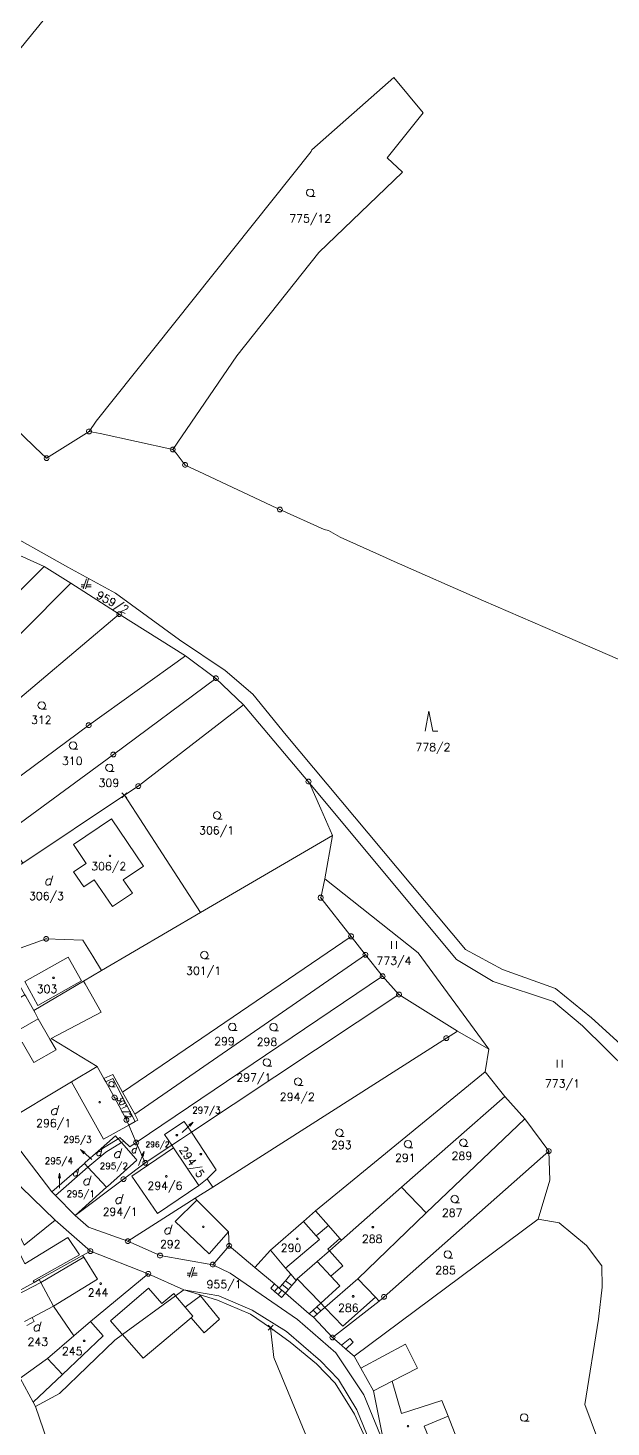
# Model space of a CAD drawing. Extents: x -443817 to 3, y -1171930 to -442383.
# Drawn here: x -443050.5 to -442934, y -1171011.7 to -1170732 of the extents above; entities that cross this region are included whole.
import ezdxf
from ezdxf.enums import TextEntityAlignment as Align

# ---------------------------------------------------------------- set-up
doc = ezdxf.new("R2010")
doc.units = 0
doc.header["$LTSCALE"] = 0.5
doc.header["$PDMODE"] = 3
doc.header["$PDSIZE"] = 0.5
for name, color, linetype, lineweight in [('KLADPAR', 7, 'Continuous', 0), ('ZAPPAR', 7, 'Continuous', 0), ('ZNACKY', 7, 'Continuous', 0), ('ZUOB', 7, 'Continuous', 0)]:
    doc.layers.add(name, color=color, linetype=linetype, lineweight=lineweight)
doc.styles.add('ROMANS', font='romans.shx', dxfattribs={"height": 0.2})

# ---------------------------------------------------------------- blocks, each defined once
blk = doc.blocks.new('$5')
at = {"color": 0}
blk.add_line((-0.12, 0), (0.12, 0), dxfattribs=at)
at = {"color": 0, "flags": 128}
blk.add_lwpolyline([(0.15, 0.48), (0.4, 0.3), (0.5, 0.01), (0.4, -0.28), (0.15, -0.46), (-0.16, -0.46), (-0.41, -0.28), (-0.51, 0.01), (-0.41, 0.3), (-0.16, 0.48), (0.15, 0.48)], dxfattribs=at)
blk = doc.blocks.new('$431')
at = {"color": 0}
blk.add_line((0.63, 0.99), (0.9, 1.89), dxfattribs=at)
at = {"color": 0, "flags": 128}
blk.add_lwpolyline([(0.45, 0), (0.45, 0.27), (0.63, 0.99), (0.54, 1.17), (0.36, 1.26), (0.09, 1.26), (-0.18, 1.17), (-0.36, 0.99), (-0.54, 0.72), (-0.54, 0.36), (-0.45, 0.09), (-0.27, 0), (0, 0), (0.18, 0.09), (0.45, 0.27)], dxfattribs=at)
blk = doc.blocks.new('$45')
at = {"color": 0, "flags": 128}
blk.add_lwpolyline([(0.09, 0.15), (0.18, 0), (0.09, -0.15), (-0.09, -0.15), (-0.18, 0), (-0.09, 0.15), (0.09, 0.15)], dxfattribs=at)
blk = doc.blocks.new('$30')
at = {"color": 0, "flags": 128}
blk.add_lwpolyline([(0, 0), (-0.38, 0.1), (-0.65, 0.37), (-0.75, 0.74), (-0.65, 1.11), (-0.38, 1.38), (-0.01, 1.48), (0.36, 1.38), (0.63, 1.11), (0.73, 0.73), (0.63, 0.35), (0.36, 0.08), (-0.02, -0.02), (0.98, -0.02)], dxfattribs=at)
blk = doc.blocks.new('$489')
at = {"color": 0}
blk.add_line((-0.2, 2), (0, 3), dxfattribs=at)
at = {"color": 0, "flags": 128}
blk.add_lwpolyline([(0, 0), (0, 3), (0.2, 2)], dxfattribs=at)
blk = doc.blocks.new('$32')
at = {"color": 0}
for p, q in [((-0.5, 1.5), (-0.5, 0)), ((0.5, 0), (0.5, 1.5))]:
    blk.add_line(p, q, dxfattribs=at)
blk = doc.blocks.new('$34')
at = {"color": 0, "flags": 128}
blk.add_lwpolyline([(-0.75, 0), (0, 4), (0.75, 0), (1.75, 0)], dxfattribs=at)
blk = doc.blocks.new('$432')
at = {"color": 0}
for p, q in [((-0.32, 0.8), (-1, 0.8)), ((-1, 0.4), (-0.46, 0.4)), ((0.1, 2), (-0.6, 0)), ((-0.1, 0), (0.5, 2)), ((0.02, 0.4), (1, 0.4)), ((1, 0.8), (0.14, 0.8))]:
    blk.add_line(p, q, dxfattribs=at)

msp = doc.modelspace()

# ---------------------------------------------------------------- linework, layer by layer
at = {"layer": 'KLADPAR', "color": 7, "linetype": 'Continuous', "flags": 128}
for points in [[(-443043.77, -1170711.59), (-443036.92, -1170717.53), (-443054.19, -1170738.8), (-443061.15, -1170733.09), (-443060.2, -1170732), (-443048.71, -1170717.36), (-443045.6, -1170713.7), (-443043.77, -1170711.59)], [(-442993.76, -1170756.37), (-442977.34, -1170741.94), (-442971.53, -1170748.98), (-442978.68, -1170757.98), (-442975.64, -1170760.89), (-442992.35, -1170776.9), (-443008.71, -1170797.55), (-443021.53, -1170816.32), (-443036.07, -1170813.08), (-443038.28, -1170812.69), (-443036.84, -1170810.65), (-442993.87, -1170756.74), (-442993.76, -1170756.37)], [(-443047.21, -1170839.68), (-443065.52, -1170857.83), (-443073.11, -1170863.14), (-443082.48, -1170860.22), (-443069.43, -1170852.77), (-443052.87, -1170837.16), (-443047.21, -1170839.68)], [(-443041.91, -1170843.06), (-443061.71, -1170862.91), (-443071.36, -1170869.29), (-443071.78, -1170868.7), (-443073.81, -1170865.84), (-443073.11, -1170863.14), (-443065.52, -1170857.83), (-443047.21, -1170839.68), (-443041.91, -1170843.06)], [(-443032.24, -1170849.24), (-443056.92, -1170870.04), (-443070.61, -1170880.02), (-443074.07, -1170874.64), (-443075.67, -1170872.14), (-443071.36, -1170869.29), (-443061.71, -1170862.91), (-443041.91, -1170843.06), (-443032.24, -1170849.24)], [(-443019.03, -1170857.59), (-443038.34, -1170871.45), (-443062.71, -1170889.45), (-443065.72, -1170885.27), (-443070.61, -1170880.02), (-443056.92, -1170870.04), (-443032.24, -1170849.24), (-443019.03, -1170857.59)], [(-443012.92, -1170862.06), (-443033.42, -1170877.29), (-443055.23, -1170893.38), (-443057.54, -1170894.88), (-443063.19, -1170897.87), (-443066.9, -1170892.54), (-443062.71, -1170889.45), (-443038.34, -1170871.45), (-443019.03, -1170857.59), (-443012.92, -1170862.06)], [(-443007.43, -1170867.37), (-443028.44, -1170883.6), (-443031.19, -1170885.44), (-443051.5, -1170899.03), (-443055.23, -1170893.38), (-443033.42, -1170877.29), (-443012.92, -1170862.06), (-443007.43, -1170867.37)], [(-442989.64, -1170893.51), (-443015.99, -1170908.9), (-443031.19, -1170885.44), (-443028.44, -1170883.6), (-443007.43, -1170867.37), (-442994.2, -1170883.02), (-442991.97, -1170888.15), (-442989.64, -1170893.51)], [(-443031.19, -1170885.44), (-443015.99, -1170908.9), (-443035.81, -1170920.48), (-443037.55, -1170917.58), (-443039.51, -1170914.44), (-443046.83, -1170914.16), (-443055.57, -1170917.28), (-443056.25, -1170917.52), (-443062.16, -1170910.03), (-443064.32, -1170906.71), (-443051.5, -1170899.03), (-443031.19, -1170885.44)], [(-443041.41, -1170895.31), (-443038.86, -1170899.08), (-443041.37, -1170900.76), (-443039.29, -1170903.76), (-443037.28, -1170902.36), (-443033.61, -1170907.65), (-443029.61, -1170905.03), (-443031.43, -1170902.34), (-443027.37, -1170899.6), (-443033.76, -1170890.14), (-443041.41, -1170895.31)], [(-443038.86, -1170899.08), (-443041.41, -1170895.31), (-443033.76, -1170890.14), (-443027.37, -1170899.6), (-443031.43, -1170902.34), (-443029.61, -1170905.03), (-443033.61, -1170907.65), (-443037.28, -1170902.36), (-443039.29, -1170903.76), (-443041.37, -1170900.76), (-443038.86, -1170899.08)], [(-442985.91, -1170913.65), (-443031.59, -1170944.78), (-443033.52, -1170941.27), (-443035.3, -1170942.07), (-443036.66, -1170939.65), (-443045.84, -1170934.04), (-443035.84, -1170928.77), (-443039.08, -1170923.14), (-443039.39, -1170922.6), (-443035.81, -1170920.48), (-443015.99, -1170908.9), (-442989.64, -1170893.51), (-442991.14, -1170902.17), (-442991.98, -1170905.92), (-442985.91, -1170913.65)], [(-442964.65, -1170932.59), (-442976.33, -1170925.3), (-442979.6, -1170921.63), (-442983.04, -1170917.32), (-442985.91, -1170913.65), (-442991.98, -1170905.92), (-442991.14, -1170902.17), (-442972.5, -1170916.95), (-442958.35, -1170936.18), (-442964.65, -1170932.59)], [(-443035.81, -1170920.48), (-443039.39, -1170922.6), (-443049.3, -1170928.48), (-443050.93, -1170925.63), (-443051.09, -1170925.35), (-443055.57, -1170917.28), (-443046.83, -1170914.16), (-443039.51, -1170914.44), (-443037.55, -1170917.58), (-443035.81, -1170920.48)], [(-442979.6, -1170921.63), (-443028.85, -1170954.87), (-443030.34, -1170951.42), (-443029.03, -1170950.69), (-443028.51, -1170950.4), (-443029.15, -1170949.22), (-442983.04, -1170917.32), (-442979.6, -1170921.63)], [(-443036.66, -1170939.65), (-443041.75, -1170942.7), (-443055.97, -1170951.23), (-443068.7, -1170935.56), (-443067.55, -1170934.89), (-443051.09, -1170925.35), (-443050.93, -1170925.63), (-443049.3, -1170928.48), (-443039.39, -1170922.6), (-443039.08, -1170923.14), (-443035.84, -1170928.77), (-443045.84, -1170934.04), (-443036.66, -1170939.65)], [(-442976.33, -1170925.3), (-443017.81, -1170952.81), (-443019.27, -1170950.63), (-443023.18, -1170953.25), (-443021.73, -1170955.41), (-443027.04, -1170958.93), (-443028.85, -1170954.87), (-442979.6, -1170921.63), (-442976.33, -1170925.3)], [(-442964.65, -1170932.59), (-442966.86, -1170934), (-443013.56, -1170963.78), (-443014.67, -1170962.12), (-443012.88, -1170960.31), (-443017.81, -1170952.81), (-442976.33, -1170925.3), (-442964.65, -1170932.59)], [(-442959.12, -1170940.72), (-442993.02, -1170968.55), (-442995.44, -1170970.64), (-443002.04, -1170976.37), (-443005.16, -1170979.82), (-443010.27, -1170975.52), (-443010.42, -1170972.71), (-443016.7, -1170966.4), (-443017.07, -1170966.02), (-443013.56, -1170963.78), (-442966.86, -1170934), (-442964.65, -1170932.59), (-442958.35, -1170936.18), (-442959.12, -1170940.72)], [(-443055.97, -1170951.23), (-443041.75, -1170942.7), (-443036.66, -1170939.65), (-443035.3, -1170942.07), (-443034.95, -1170942.7), (-443033.18, -1170945.86), (-443030.8, -1170950.36), (-443030.34, -1170951.42), (-443028.85, -1170954.87), (-443030.15, -1170955.75), (-443031.35, -1170954.59), (-443031.8, -1170954.86), (-443032.47, -1170954.11), (-443032.71, -1170953.83), (-443032.97, -1170953.54), (-443036.42, -1170956.57), (-443039.03, -1170958.87), (-443039.21, -1170959.03), (-443045.7, -1170964.71), (-443055.97, -1170951.23)], [(-443033.52, -1170941.27), (-443031.59, -1170944.78), (-443029.15, -1170949.22), (-443028.51, -1170950.4), (-443029.03, -1170950.69), (-443030.34, -1170951.42), (-443030.8, -1170950.36), (-443033.18, -1170945.86), (-443034.95, -1170942.7), (-443035.3, -1170942.07), (-443033.52, -1170941.27)], [(-442955.2, -1170945.67), (-442975.84, -1170963.79), (-442987.85, -1170974.39), (-442988.14, -1170974.07), (-442990.45, -1170971.45), (-442993.02, -1170968.55), (-442959.12, -1170940.72), (-442955.2, -1170945.67)], [(-443019.27, -1170950.63), (-443017.81, -1170952.81), (-443019.99, -1170954.25), (-443021.73, -1170955.41), (-443023.18, -1170953.25), (-443019.27, -1170950.63)], [(-442946.4, -1170956.59), (-442979.31, -1170985.71), (-442980.29, -1170986.58), (-442981.02, -1170985.78), (-442984.53, -1170982.15), (-442970.92, -1170968.95), (-442951.15, -1170950.1), (-442946.4, -1170956.59)], [(-443039.21, -1170959.03), (-443039.03, -1170958.87), (-443036.42, -1170956.57), (-443032.97, -1170953.54), (-443032.71, -1170953.83), (-443032.47, -1170954.11), (-443031.8, -1170954.86), (-443034.91, -1170956.81), (-443038.53, -1170959.76), (-443039.21, -1170959.03)], [(-443012.88, -1170960.31), (-443014.67, -1170962.12), (-443016.34, -1170963.46), (-443021.4, -1170955.91), (-443021.73, -1170955.41), (-443019.99, -1170954.25), (-443017.81, -1170952.81), (-443012.88, -1170960.31)], [(-443028.7, -1170958.37), (-443028.93, -1170958.11), (-443031.8, -1170954.86), (-443031.35, -1170954.59), (-443030.15, -1170955.75), (-443028.85, -1170954.87), (-443027.04, -1170958.93), (-443031.38, -1170962.18), (-443041.08, -1170969.45), (-443034.79, -1170963.82), (-443034.61, -1170963.66), (-443028.7, -1170958.37)], [(-443013.56, -1170963.78), (-443017.07, -1170966.02), (-443030.52, -1170974.6), (-443038.37, -1170971.76), (-443041.08, -1170969.45), (-443031.38, -1170962.18), (-443027.04, -1170958.93), (-443021.73, -1170955.41), (-443021.4, -1170955.91), (-443029.72, -1170961.56), (-443024.61, -1170969.08), (-443016.34, -1170963.46), (-443014.67, -1170962.12), (-443013.56, -1170963.78)], [(-443038.53, -1170959.76), (-443034.91, -1170956.81), (-443031.8, -1170954.86), (-443028.93, -1170958.11), (-443028.7, -1170958.37), (-443034.61, -1170963.66), (-443034.79, -1170963.82), (-443038.53, -1170959.76)], [(-442948.54, -1170970.17), (-442985.28, -1170997.61), (-442986.96, -1170996.15), (-442987.83, -1170995.39), (-442989.61, -1170993.84), (-442980.29, -1170986.58), (-442979.31, -1170985.71), (-442946.4, -1170956.59), (-442946.21, -1170962.36), (-442948.54, -1170970.17)], [(-443064.79, -1170968.01), (-443060.54, -1170966.11), (-443057.66, -1170965.28), (-443052.95, -1170962.22), (-443051.86, -1170963.82), (-443045.02, -1170970.42), (-443038.01, -1170976.57), (-443039.57, -1170977.44), (-443048.22, -1170982.27), (-443049.25, -1170982.85), (-443054.08, -1170985.54), (-443057.31, -1170987.34), (-443058.92, -1170988.24), (-443061.45, -1170982.15), (-443064.79, -1170968.01)], [(-442970.92, -1170968.95), (-442984.53, -1170982.15), (-442991.15, -1170987.84), (-442991.97, -1170988.54), (-442992.71, -1170989.18), (-442993.44, -1170989.81), (-442994.27, -1170989.09), (-442999.01, -1170985), (-442998.4, -1170984.27), (-442997.75, -1170983.48), (-442996.9, -1170982.45), (-442996.65, -1170982.14), (-442992.66, -1170978.63), (-442990.25, -1170976.51), (-442987.85, -1170974.39), (-442975.84, -1170963.79), (-442970.92, -1170968.95)], [(-443010.42, -1170972.71), (-443010.27, -1170975.52), (-443013.54, -1170979.29), (-443024.09, -1170977.48), (-443030.52, -1170974.6), (-443017.07, -1170966.02), (-443016.7, -1170966.4), (-443010.42, -1170972.71)], [(-442987.85, -1170974.39), (-442990.25, -1170976.51), (-442992.66, -1170978.63), (-442996.65, -1170982.14), (-442996.9, -1170982.45), (-442997.75, -1170983.48), (-442998.4, -1170984.27), (-442999.01, -1170985), (-442999.76, -1170984.37), (-443000.25, -1170983.96), (-443000.45, -1170983.8), (-443001.24, -1170983.13), (-443005.16, -1170979.82), (-443002.04, -1170976.37), (-442995.44, -1170970.64), (-442993.02, -1170968.55), (-442990.45, -1170971.45), (-442988.14, -1170974.07), (-442987.85, -1170974.39)], [(-442936.63, -1171014.01), (-442956.52, -1171021.51), (-442957.7, -1171019.81), (-442960.94, -1171015.15), (-442964.74, -1171014.03), (-442966.51, -1171009.58), (-442967.75, -1171006.44), (-442975.84, -1171009.07), (-442977.67, -1171002.59), (-442972.64, -1170999.98), (-442975.05, -1170995.21), (-442983.94, -1171000), (-442985.28, -1170997.61), (-442948.54, -1170970.17), (-442944.29, -1170970.9), (-442938.88, -1170975.48), (-442935.77, -1170979.51), (-442935.7, -1170983.8), (-442936.45, -1170990.21), (-442939.16, -1171007.21), (-442936.63, -1171014.01)], [(-443041.3, -1170993.53), (-443045.41, -1170987.56), (-443047.91, -1170982.84), (-443048.22, -1170982.27), (-443039.57, -1170977.44), (-443038.01, -1170976.57), (-443026.43, -1170981.1), (-443038.01, -1170990.67), (-443041.3, -1170993.53)], [(-443052.02, -1171001.96), (-443046.59, -1170998.06), (-443041.3, -1170993.53), (-443038.01, -1170990.67), (-443026.43, -1170981.1), (-443019.3, -1170984.29), (-443020.97, -1170985.51), (-443031.59, -1170993.27), (-443033.14, -1170994.4), (-443044.17, -1171005.02), (-443048.97, -1171007.61), (-443049.41, -1171006.79), (-443052.02, -1171001.96)], [(-443058.92, -1170988.24), (-443057.31, -1170987.34), (-443054.08, -1170985.54), (-443049.25, -1170982.85), (-443048.22, -1170982.27), (-443047.91, -1170982.84), (-443045.41, -1170987.56), (-443041.3, -1170993.53), (-443046.59, -1170998.06), (-443052.02, -1171001.96), (-443055.91, -1170994.23), (-443056.39, -1170993.27), (-443058.92, -1170988.24)], [(-443002.01, -1170991.91), (-443001.34, -1170997.85), (-442994.03, -1171015.55), (-442983.21, -1171037.57), (-442986.21, -1171039.73), (-442996.08, -1171046.96), (-443011.06, -1171058.57), (-443025.87, -1171068.15), (-443032.12, -1171059.83), (-443030.24, -1171058.39), (-443027.28, -1171056.12), (-443032.58, -1171048.72), (-443040.75, -1171030.1), (-443043.42, -1171023.74), (-443048.97, -1171007.61), (-443044.17, -1171005.02), (-443033.14, -1170994.4), (-443031.59, -1170993.27), (-443020.97, -1170985.51), (-443019.3, -1170984.29), (-443016.28, -1170985.23), (-443012.63, -1170986.36), (-443006.01, -1170989.2), (-443002.01, -1170991.91)], [(-442980.29, -1170986.58), (-442989.61, -1170993.84), (-442993.44, -1170989.81), (-442992.71, -1170989.18), (-442991.97, -1170988.54), (-442991.15, -1170987.84), (-442984.53, -1170982.15), (-442981.02, -1170985.78), (-442980.29, -1170986.58)], [(-443001.34, -1170997.85), (-443002.01, -1170991.91), (-442998.07, -1170994.75), (-442992.83, -1170999.13), (-442989.09, -1171002.97), (-442985.25, -1171009.18), (-442980.78, -1171018.97), (-442975.84, -1171032.16), (-442979.64, -1171034.93), (-442981.71, -1171036.44), (-442983.21, -1171037.57), (-442994.03, -1171015.55), (-443001.34, -1170997.85)], [(-442956.52, -1171021.51), (-442959.57, -1171022.74), (-442960.8, -1171023.49), (-442972.05, -1171030.36), (-442975.96, -1171023.38), (-442976.65, -1171019.19), (-442977.56, -1171018.19), (-442979.55, -1171013.87), (-442981.42, -1171004.49), (-442983.94, -1171000), (-442975.05, -1170995.21), (-442972.64, -1170999.98), (-442977.67, -1171002.59), (-442975.84, -1171009.07), (-442967.75, -1171006.44), (-442966.51, -1171009.58), (-442964.74, -1171014.03), (-442960.94, -1171015.15), (-442957.7, -1171019.81), (-442956.52, -1171021.51)]]:
    msp.add_lwpolyline(points, close=True, dxfattribs=at)
for points in [[(-443054.19, -1170738.8), (-443036.92, -1170717.53)], [(-442930.64, -1170859.03), (-442944.65, -1170852.98), (-442959.46, -1170846.59), (-442977.87, -1170838.44), (-442978.89, -1170837.96), (-442988.09, -1170833.84), (-442990.44, -1170832.47), (-442991.26, -1170832.29), (-443000.12, -1170828.32), (-443000.75, -1170828.02), (-443016.3, -1170820.71), (-443019.07, -1170819.41), (-443020.83, -1170817.07), (-443021.53, -1170816.32), (-443008.71, -1170797.55), (-442992.35, -1170776.9), (-442975.64, -1170760.89), (-442978.68, -1170757.98), (-442971.53, -1170748.98), (-442977.34, -1170741.94), (-442993.76, -1170756.37), (-442993.87, -1170756.74), (-443036.84, -1170810.65), (-443038.28, -1170812.69), (-443046.76, -1170818.05), (-443049.14, -1170815.85), (-443056.49, -1170808.69)], [(-443056.49, -1170808.69), (-443049.14, -1170815.85), (-443046.76, -1170818.05), (-443038.28, -1170812.69), (-443036.07, -1170813.08), (-443021.53, -1170816.32), (-443020.83, -1170817.07), (-443019.07, -1170819.41), (-443016.3, -1170820.71), (-443000.75, -1170828.02), (-443000.12, -1170828.32), (-442991.26, -1170832.29), (-442990.44, -1170832.47), (-442988.09, -1170833.84), (-442978.89, -1170837.96), (-442977.87, -1170838.44), (-442959.46, -1170846.59), (-442944.65, -1170852.98), (-442930.64, -1170859.03)], [(-442910.32, -1170954.91), (-442937.87, -1170929.96), (-442945.03, -1170924.05), (-442955.65, -1170920.24), (-442963.01, -1170916.29), (-442998.91, -1170873.42), (-443005.53, -1170865.25), (-443011.09, -1170860.52), (-443020.23, -1170854.35), (-443032.97, -1170845), (-443042.49, -1170839.81), (-443057.04, -1170831.71)], [(-443057.04, -1170831.71), (-443042.49, -1170839.81), (-443032.97, -1170845), (-443032.97, -1170845), (-443020.23, -1170854.35), (-443011.09, -1170860.52), (-443005.53, -1170865.25), (-442998.91, -1170873.42), (-442963.01, -1170916.29), (-442955.65, -1170920.24), (-442945.03, -1170924.05), (-442937.87, -1170929.96), (-442910.32, -1170954.91)], [(-442925.75, -1170945.28), (-442939.64, -1170931.56), (-442945.48, -1170926.68), (-442957.5, -1170922.65), (-442964.84, -1170918.26), (-442994.2, -1170883.02), (-443007.43, -1170867.37), (-443012.92, -1170862.06), (-443019.03, -1170857.59), (-443032.24, -1170849.24), (-443041.91, -1170843.06), (-443047.21, -1170839.68), (-443052.87, -1170837.16)], [(-442936.63, -1171014.01), (-442939.16, -1171007.21), (-442936.45, -1170990.21), (-442935.7, -1170983.8), (-442935.77, -1170979.51), (-442938.88, -1170975.48), (-442944.29, -1170970.9), (-442948.54, -1170970.17), (-442946.21, -1170962.36), (-442946.4, -1170956.59), (-442951.15, -1170950.1), (-442955.2, -1170945.67), (-442959.12, -1170940.72), (-442958.35, -1170936.18), (-442972.5, -1170916.95), (-442991.14, -1170902.17), (-442989.64, -1170893.51), (-442991.97, -1170888.15), (-442994.2, -1170883.02), (-442964.84, -1170918.26), (-442957.5, -1170922.65), (-442945.48, -1170926.68), (-442939.64, -1170931.56), (-442925.75, -1170945.28)], [(-443055.97, -1170951.23), (-443045.7, -1170964.71), (-443045, -1170965.43), (-443041.08, -1170969.45), (-443038.37, -1170971.76), (-443030.52, -1170974.6), (-443024.09, -1170977.48), (-443013.54, -1170979.29), (-443013.54, -1170979.29), (-443010.27, -1170975.52), (-443005.16, -1170979.82), (-443001.24, -1170983.13), (-443000.45, -1170983.8), (-443000.25, -1170983.96), (-442999.76, -1170984.37), (-442999.01, -1170985), (-442994.27, -1170989.09), (-442993.44, -1170989.81), (-442989.61, -1170993.84), (-442987.83, -1170995.39), (-442986.96, -1170996.15), (-442985.28, -1170997.61), (-442983.94, -1171000), (-442981.42, -1171004.49), (-442979.55, -1171013.87)], [(-442980.78, -1171018.97), (-442985.25, -1171009.18), (-442989.09, -1171002.97), (-442992.83, -1170999.13), (-442998.07, -1170994.75), (-443002.01, -1170991.91), (-443006.01, -1170989.2), (-443012.63, -1170986.36), (-443016.28, -1170985.23), (-443019.3, -1170984.29), (-443026.43, -1170981.1), (-443038.01, -1170976.57), (-443045.02, -1170970.42), (-443051.86, -1170963.82)], [(-443052.02, -1171001.96), (-443049.41, -1171006.79), (-443048.97, -1171007.61), (-443043.42, -1171023.74)]]:
    msp.add_lwpolyline(points, dxfattribs=at)
at = {"layer": 'KLADPAR', "color": 7, "linetype": 'Continuous'}
for p in [(-443031.19, -1170885.44), (-443002.01, -1170991.91)]:
    msp.add_point(p, dxfattribs=at)
for points in [[(-442983.04, -1170917.32), (-443029.15, -1170949.22), (-443031.59, -1170944.78), (-442985.91, -1170913.65)], [(-442951.15, -1170950.1), (-442970.92, -1170968.95), (-442975.84, -1170963.79), (-442955.2, -1170945.67)], [(-443016.34, -1170963.46), (-443024.61, -1170969.08), (-443029.72, -1170961.56), (-443021.4, -1170955.91)], [(-443045.7, -1170964.71), (-443039.21, -1170959.03), (-443038.53, -1170959.76), (-443045, -1170965.43)], [(-443045, -1170965.43), (-443038.53, -1170959.76), (-443034.79, -1170963.82), (-443041.08, -1170969.45)]]:
    msp.add_3dface(points, dxfattribs=at)
at = {"layer": 'ZAPPAR', "color": 7, "linetype": 'Continuous'}
for p, q in [((-443051.64, -1170934.79), (-443049.32, -1170938.84)), ((-443036.42, -1170956.57), (-443032.47, -1170954.11)), ((-442990.45, -1170971.45), (-442992.88, -1170973.53)), ((-443002.04, -1170976.37), (-442999.01, -1170979.96)), ((-443039.57, -1170977.44), (-443039.33, -1170977.81)), ((-442992.66, -1170978.63), (-442989.95, -1170981.57)), ((-443047.91, -1170982.84), (-443057.17, -1170987.63)), ((-443000.25, -1170983.96), (-442999.67, -1170983.26)), ((-443045.41, -1170987.56), (-443049.65, -1170989.84)), ((-443020.97, -1170985.51), (-443019.05, -1170987.79)), ((-443016.28, -1170985.23), (-443016.03, -1170985.53)), ((-442991.15, -1170987.84), (-442991.96, -1170987)), ((-442994.27, -1170989.09), (-442993.5, -1170988.39)), ((-443046.59, -1170998.06), (-443043.58, -1171001.26)), ((-442981.42, -1171004.49), (-442977.67, -1171002.59))]:
    msp.add_line(p, q, dxfattribs=at)
at = {"layer": 'ZAPPAR', "color": 7, "linetype": 'Continuous', "flags": 128}
for points in [[(-443049.3, -1170928.48), (-443049.07, -1170928.91), (-443048.41, -1170930.15)], [(-443049.32, -1170938.84), (-443044.87, -1170936.31), (-443046.09, -1170934.18), (-443048.41, -1170930.15), (-443052.81, -1170932.67)], [(-443041.75, -1170942.7), (-443035.36, -1170954.21), (-443030.34, -1170951.42)], [(-443034.95, -1170942.7), (-443033.55, -1170942.08), (-443029.03, -1170950.69)], [(-443032.47, -1170954.11), (-443032.09, -1170953.87), (-443031.35, -1170954.59)], [(-443045.02, -1170970.42), (-443051.24, -1170975.38), (-443055.64, -1170966.27), (-443051.86, -1170963.82)], [(-443010.42, -1170972.71), (-443014.28, -1170977.1), (-443021.07, -1170970.66), (-443016.7, -1170966.4)], [(-442995.44, -1170970.64), (-442992.88, -1170973.53), (-442992.25, -1170974.23), (-442999.01, -1170979.96), (-442997.96, -1170981.2)], [(-443054.08, -1170985.54), (-443058.77, -1170975.41), (-443054.13, -1170973.02), (-443051.1, -1170979.11), (-443042.53, -1170973.88), (-443040.19, -1170977.35), (-443049.41, -1170982.53), (-443049.25, -1170982.85)], [(-442990.25, -1170976.51), (-442990.55, -1170976.18), (-442988.14, -1170974.07)], [(-443047.91, -1170982.84), (-443039.33, -1170977.81), (-443036.56, -1170982.16), (-443045.41, -1170987.56)], [(-443013.54, -1170979.29), (-443010.06, -1170980.97), (-442996.61, -1170990.22), (-442988.96, -1170996.93), (-442983.37, -1171005.29), (-442975.96, -1171023.38)], [(-442990.25, -1170976.51), (-442987.56, -1170979.52), (-442989.95, -1170981.57), (-442988.14, -1170983.54), (-442991.96, -1170987)], [(-442996.9, -1170982.45), (-442997.96, -1170981.2), (-442999.03, -1170982.49)], [(-443031.59, -1170993.27), (-443031.76, -1170993.07), (-443034, -1170990.49), (-443026.4, -1170983.98), (-443023.73, -1170987.03), (-443021.34, -1170985.08), (-443020.97, -1170985.51)], [(-443019.3, -1170984.29), (-443012.32, -1170985.52), (-443005.65, -1170988.41), (-442998.84, -1170992.68), (-442992.05, -1170998.53), (-442988.41, -1171002.25), (-442984.74, -1171008.31), (-442980.76, -1171018.13), (-442975.84, -1171032.16)], [(-443001.24, -1170983.13), (-443001.96, -1170983.99), (-443001.18, -1170984.67)], [(-443000.45, -1170983.8), (-443001.18, -1170984.67), (-443000.49, -1170985.26), (-442999.76, -1170984.37)], [(-442998.4, -1170984.27), (-442999.67, -1170983.26), (-442999.03, -1170982.49), (-442997.75, -1170983.48)], [(-442996.65, -1170982.14), (-442991.96, -1170987), (-442992.77, -1170987.73)], [(-442999.01, -1170985), (-442999.78, -1170985.87), (-443000.49, -1170985.26)], [(-442981.02, -1170985.78), (-442987.54, -1170991.58), (-442991.15, -1170987.84)], [(-443051.2, -1170990.63), (-443049.65, -1170989.84), (-443049.22, -1170990.65), (-443050.71, -1170991.45)], [(-443031.59, -1170993.27), (-443027.48, -1170998), (-443017.87, -1170989.9)], [(-442992.71, -1170989.18), (-442993.5, -1170988.39), (-442992.77, -1170987.73), (-442991.97, -1170988.54)], [(-443049.41, -1171006.79), (-443043.58, -1171001.26), (-443035.42, -1170993.52), (-443038.01, -1170990.67)], [(-442987.83, -1170995.39), (-442986.17, -1170994.05), (-442985.52, -1170994.78), (-442986.96, -1170996.15)], [(-442966.51, -1171009.58), (-442971.29, -1171011.59), (-442969.46, -1171016.09), (-442964.74, -1171014.03)]]:
    msp.add_lwpolyline(points, dxfattribs=at)
msp.add_lwpolyline([(-443017.87, -1170989.9), (-443017.51, -1170989.6), (-443019.05, -1170987.79), (-443016.03, -1170985.53), (-443012.18, -1170990.19), (-443015.28, -1170992.92), (-443017.87, -1170989.9)], close=True, dxfattribs=at)
at = {"layer": 'ZAPPAR', "color": 7, "linetype": 'Continuous'}
msp.add_3dface([(-443042.48, -1170917.78), (-443051.14, -1170922.64), (-443048.52, -1170927.47), (-443039.76, -1170922.52)], dxfattribs=at)
at = {"layer": 'ZUOB', "color": 7, "linetype": 'Continuous', "flags": 128}
for points in [[(-442936.63, -1171014.01), (-442939.16, -1171007.21), (-442936.45, -1170990.21), (-442935.7, -1170983.8), (-442935.77, -1170979.51), (-442938.88, -1170975.48), (-442944.29, -1170970.9), (-442948.54, -1170970.17), (-442946.21, -1170962.36), (-442946.4, -1170956.59), (-442951.15, -1170950.1), (-442955.2, -1170945.67), (-442959.12, -1170940.72), (-442958.35, -1170936.18), (-442964.65, -1170932.59), (-442976.33, -1170925.3), (-442979.6, -1170921.63), (-442983.04, -1170917.32), (-442985.91, -1170913.65), (-442991.98, -1170905.92), (-442991.14, -1170902.17), (-442989.64, -1170893.51), (-442991.97, -1170888.15), (-442994.2, -1170883.02), (-443007.43, -1170867.37), (-443012.92, -1170862.06), (-443019.03, -1170857.59), (-443032.24, -1170849.24), (-443041.91, -1170843.06), (-443047.21, -1170839.68), (-443052.87, -1170837.16)], [(-443052.87, -1170837.16), (-443047.21, -1170839.68), (-443041.91, -1170843.06), (-443032.24, -1170849.24), (-443019.03, -1170857.59), (-443012.92, -1170862.06), (-443007.43, -1170867.37), (-442994.2, -1170883.02), (-442991.97, -1170888.15), (-442989.64, -1170893.51), (-442991.14, -1170902.17), (-442991.98, -1170905.92), (-442985.91, -1170913.65), (-442983.04, -1170917.32), (-442979.6, -1170921.63), (-442976.33, -1170925.3), (-442964.65, -1170932.59), (-442958.35, -1170936.18), (-442959.12, -1170940.72), (-442955.2, -1170945.67), (-442951.15, -1170950.1), (-442946.4, -1170956.59), (-442946.21, -1170962.36), (-442948.54, -1170970.17), (-442944.29, -1170970.9), (-442938.88, -1170975.48), (-442935.77, -1170979.51), (-442935.7, -1170983.8), (-442936.45, -1170990.21), (-442939.16, -1171007.21), (-442936.63, -1171014.01)]]:
    msp.add_lwpolyline(points, dxfattribs=at)

# ---------------------------------------------------------------- block references
at = {"layer": 'KLADPAR', "color": 7, "linetype": 'Continuous'}
for name, p in [('$30', (-442994.07, -1170765.72)), ('$432', (-443038.85, -1170844.19)), ('$30', (-443047.73, -1170868.21)), ('$34', (-442970.34, -1170872.6)), ('$30', (-443041.47, -1170876.22)), ('$30', (-443034.23, -1170880.67)), ('$30', (-443012.68, -1170890.19)), ('$45', (-443034.09, -1170897.56)), ('$431', (-443046.4, -1170903.41)), ('$32', (-442977.33, -1170916.11)), ('$30', (-443015.22, -1170918.11)), ('$45', (-443045.39, -1170921.95)), ('$30', (-443009.64, -1170932.48)), ('$30', (-443001.4, -1170932.53)), ('$30', (-443002.74, -1170939.59)), ('$32', (-442944.22, -1170939.86)), ('$30', (-442996.49, -1170943.42)), ('$431', (-443045.21, -1170949.34)), ('$45', (-443036.16, -1170946.81)), ('$45', (-443020.72, -1170953.41)), ('$30', (-442988.24, -1170953.64)), ('$431', (-443032.62, -1170957.95)), ('$30', (-442974.53, -1170955.91)), ('$30', (-442963.46, -1170955.61)), ('$45', (-443015.94, -1170957.2)), ('$489', (-443044.18, -1170963.99)), ('$431', (-443038.75, -1170963.39)), ('$45', (-443022.84, -1170961.62)), ('$431', (-443032.36, -1170967.09)), ('$30', (-442965.2, -1170966.89)), ('$431', (-443022.56, -1170973.19)), ('$45', (-443015.43, -1170971.71)), ('$45', (-442981.55, -1170971.8)), ('$45', (-442996.66, -1170974.13)), ('$30', (-442966.57, -1170977.98)), ('$432', (-443017.67, -1170981.77)), ('$45', (-443035.97, -1170983.08)), ('$45', (-442985.5, -1170985.62)), ('$431', (-443048.71, -1170992.6)), ('$45', (-443039.26, -1170994.53)), ('$30', (-442951.31, -1171010.58)), ('$45', (-442974.53, -1171011.56))]:
    msp.add_blockref(name, p, dxfattribs=at)
at = {"layer": 'KLADPAR', "color": 7, "linetype": 'Continuous', "xscale": 0.7, "yscale": 0.7}
for name, p in [('$30', (-443033.77, -1170943.72)), ('$431', (-443036.32, -1170957.53)), ('$431', (-443029.28, -1170956.97)), ('$431', (-443040.98, -1170961.58))]:
    msp.add_blockref(name, p, dxfattribs=at)
at = {"layer": 'KLADPAR', "color": 7, "linetype": 'Continuous'}
for p, rotation in [((-443019.65, -1170952.84), 313.459484), ((-443037.71, -1170958.27), 48.59255100000001), ((-443028.37, -1170959.44), 338.159688)]:
    msp.add_blockref('$489', p, dxfattribs=dict(at, rotation=rotation))
at = {"layer": 'ZNACKY', "color": 7, "linetype": 'Continuous'}
for p in [(-443038.28, -1170812.69), (-443021.53, -1170816.32), (-443046.76, -1170818.05), (-443019.07, -1170819.41), (-443000.12, -1170828.32), (-443032.24, -1170849.24), (-443012.92, -1170862.06), (-443038.34, -1170871.45), (-443033.42, -1170877.29), (-443028.44, -1170883.6), (-442994.41, -1170882.72), (-442991.98, -1170905.92), (-443046.83, -1170914.16), (-442985.91, -1170913.65), (-442983.04, -1170917.32), (-442979.6, -1170921.63), (-442976.33, -1170925.3), (-442966.86, -1170934), (-443033.18, -1170945.86), (-443030.8, -1170950.36), (-443028.85, -1170954.87), (-442946.4, -1170956.59), (-443027.04, -1170958.93), (-443031.38, -1170962.18), (-443038.01, -1170976.57), (-443030.52, -1170974.6), (-443010.27, -1170975.52), (-443024.09, -1170977.48), (-443013.54, -1170979.29), (-443026.43, -1170981.1), (-442979.31, -1170985.71), (-442989.61, -1170993.84)]:
    msp.add_blockref('$5', p, dxfattribs=at)

# ---------------------------------------------------------------- texts
at = {"layer": 'KLADPAR', "color": 7, "linetype": 'Continuous', "style": 'ROMANS'}
for s, height, p in [('775/12', 1.6, (-442994.07, -1170769.32)), ('312', 1.6, (-443047.81, -1170869.57)), ('778/2', 1.6, (-442969.54, -1170875.03)), ('310', 1.6, (-443041.63, -1170877.76)), ('309', 1.6, (-443034.31, -1170882.17)), ('306/1', 1.6, (-443012.78, -1170891.65)), ('306/2', 1.6, (-443034.35, -1170898.83)), ('306/3', 1.6, (-443046.78, -1170904.78)), ('773/4', 1.6, (-442977.33, -1170917.71)), ('301/1', 1.6, (-443015.38, -1170919.71)), ('303', 1.6, (-443046.67, -1170923.37)), ('299', 1.6, (-443011.2, -1170933.82)), ('298', 1.6, (-443002.72, -1170933.93)), ('297/1', 1.6, (-443005.34, -1170941.07)), ('773/1', 1.6, (-442943.67, -1170942.28)), ('294/2', 1.6, (-442996.65, -1170944.94)), ('297/3', 1.3, (-443014.81, -1170947.75)), ('296/1', 1.6, (-443045.35, -1170950.19)), ('295/3', 1.3, (-443040.57, -1170953.61)), ('296/2', 1.1, (-443024.59, -1170954.7)), ('293', 1.6, (-442987.86, -1170954.56)), ('289', 1.6, (-442963.76, -1170956.73)), ('295/4', 1.3, (-443044.3, -1170957.89)), ('295/2', 1.3, (-443033.31, -1170958.9)), ('291', 1.6, (-442975.07, -1170957.13)), ('294/6', 1.6, (-443023.1, -1170962.7)), ('295/1', 1.3, (-443039.93, -1170964.47)), ('294/1', 1.6, (-443032.06, -1170967.89)), ('287', 1.6, (-442965.7, -1170968.09)), ('288', 1.6, (-442981.69, -1170973.32)), ('292', 1.6, (-443022.04, -1170974.38)), ('290', 1.6, (-442997.9, -1170975.13)), ('285', 1.6, (-442967.03, -1170979.58)), ('244', 1.6, (-443036.47, -1170984.08)), ('955/1', 1.6, (-443011.28, -1170982.41)), ('286', 1.6, (-442986.46, -1170987.12)), ('243', 1.6, (-443048.51, -1170993.9)), ('245', 1.6, (-443041.64, -1170995.79))]:
    msp.add_text(s, height=height, dxfattribs=at).set_placement(p, align=Align.TOP_CENTER)
for s, height, rotation, p in [('959/2', 1.6, 331.456, (-443033.18, -1170846.15)), ('301/2', 1.1, 296.563, (-443030.73, -1170947.59)), ('294/5', 1.6, 304.47, (-443017.04, -1170958.29))]:
    msp.add_text(s, height=height, rotation=rotation, dxfattribs=at).set_placement(p, align=Align.TOP_CENTER)

doc.saveas('drawing.dxf')
